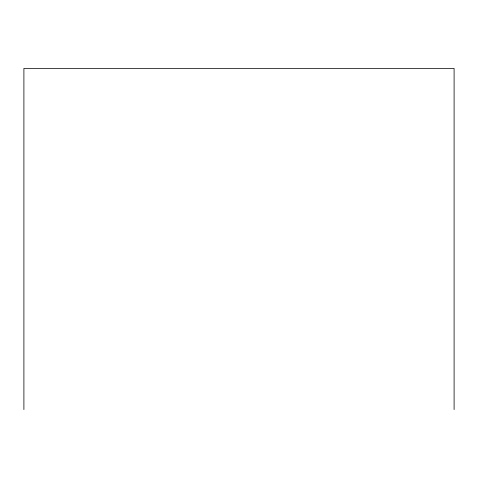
<?xml version="1.0" encoding="UTF-8"?>
<svg xmlns="http://www.w3.org/2000/svg" width="478" height="478" viewBox="0 0 478 478"><rect width="100%" height="100%" fill="white"/><g stroke="black" fill="none" stroke-linecap="round" stroke-linejoin="round"><path stroke-width="0.72" d="M454.1 409.586L454.1 68.414L23.9 68.414L23.9 409.586"/></g></svg>
